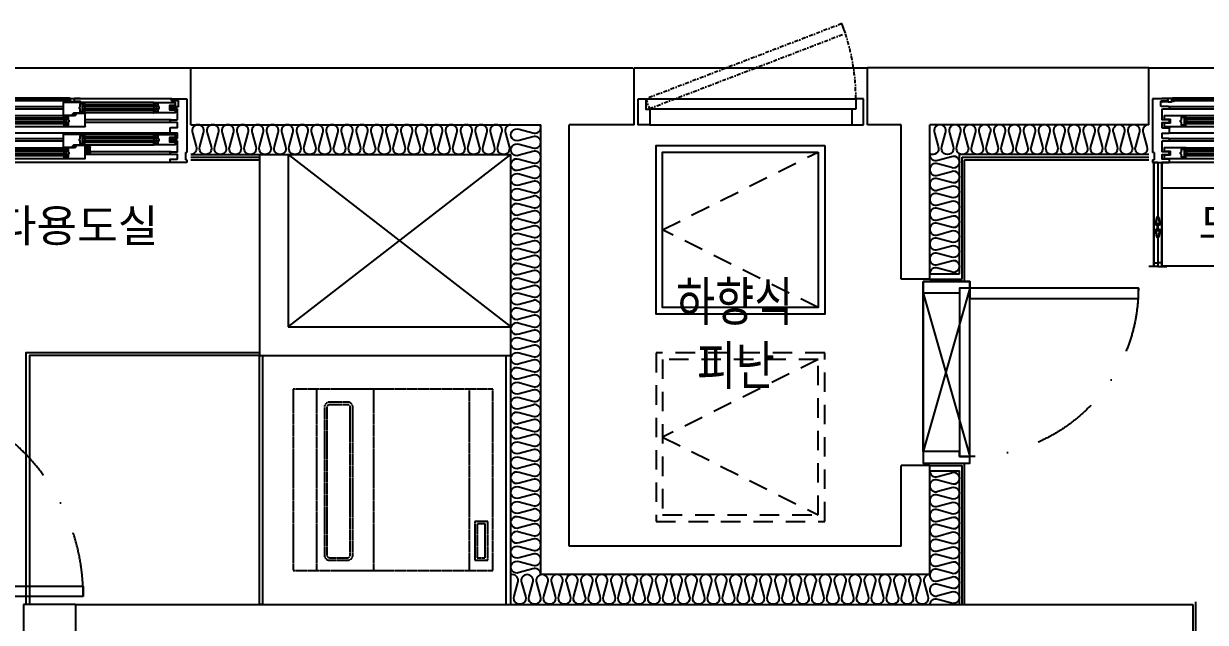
# Model space of a CAD drawing. Header units: millimetres. Extents: x -33000 to 294000, y 0 to 42408.
# Drawn here: x 193826 to 198385, y 18740 to 21050 of the extents above; entities that cross this region are included whole.
import ezdxf
from ezdxf.enums import TextEntityAlignment as Align

# ---------------------------------------------------------------- set-up
doc = ezdxf.new("R2010")
doc.units = ezdxf.units.MM
doc.header["$LTSCALE"] = 50
for name, pattern in [('( Hidden )', [0.375, 0.25, -0.125]), ('DASHDOTX2', [2, 1, -0.5, 0, -0.5]), ('P_BASE_기준층$0$D_HIDDEN', [0.35, 0.2, -0.15]), ('U_120A(확장형)$0$DASHDOTX2', [2, 1, -0.5, 0, -0.5]), ('U_120A(확장형)$0$XR-Unit-Plan$0$HID', [2.5, 1.5, -1]), ('U_120A(확장형)$0$XR-Unit-Plan$0$XREF-양산 평산동 공동주택-기준층평면도$0$dash1', [2, 1, -0.5, 0, -0.5])]:
    doc.linetypes.add(name, pattern=pattern)
for name, color, linetype in [('arch', 8, 'Continuous'), ('U_120A(확장형)$0$AA-CON', 2, 'Continuous'), ('U_120A(확장형)$0$AA-INSUL', 8, 'Continuous'), ('U_120A(확장형)$0$XR-Unit-Plan$0$AA-FIN', 8, 'Continuous'), ('실명', 9, 'Continuous')]:
    doc.layers.add(name, color=color, linetype=linetype)
doc.styles.add('FORTELINE', font='malgun.ttf')
doc.styles.add('U_120A(확장형)$0$맑은 고딕', font='malgun.ttf')

# ---------------------------------------------------------------- blocks, each defined once
blk = doc.blocks.new('A$C3cbefa3a')
at = {"linetype": '( Hidden )', "ltscale": 0.1}
for p, q in [((350, -90), (-350, -90)), ((-350, -460), (350, -460)), ((-350, -680), (350, -680))]:
    blk.add_line(p, q, dxfattribs=at)
for points in [[(350, 0), (-350, 0), (-350, -770), (350, -770)], [(310, -70), (310, -20), (160, -20), (160, -70)], [(300, -60), (300, -30), (170, -30), (170, -60)]]:
    blk.add_lwpolyline(points, close=True, dxfattribs=at)
for points in [[(-280, -650), (290, -650, 0.414214), (310, -630), (310, -560, 0.414214), (290, -540), (-280, -540, 0.414214), (-300, -560), (-300, -630, 0.414214)], [(-280, -640), (290, -640, 0.414214), (300, -630), (300, -560, 0.414214), (290, -550), (-280, -550, 0.414214), (-290, -560), (-290, -630, 0.414214)]]:
    blk.add_lwpolyline(points, format="xyb", close=True, dxfattribs=at)
blk = doc.blocks.new('XR-Unit-Plan$0$WG-민간-BPW_900')
for p, q in [((15, 245.3), (15, 38.3)), ((73, 245.3), (15, 245.3)), ((47, 217.3), (47, 236.3)), ((48, 237.3), (73, 237.3)), ((73, 245.3), (449.6, 245.3)), ((74, 238.3), (74, 244.3)), ((144.5, 231.8), (408, 231.8)), ((426.6, 235.7), (426.6, 233.7)), ((465.6, 247.2), (427.1, 247.2)), ((427.1, 246.2), (449.1, 246.2)), ((449.1, 236.2), (427.1, 236.2)), ((427.1, 233.2), (429.1, 233.2)), ((427.6, 234), (427.6, 235.2)), ((427.6, 235.2), (449.1, 235.2)), ((429.1, 234), (427.6, 234)), ((429.1, 233.2), (429.1, 234)), ((449.6, 245.7), (449.6, 236.7)), ((449.6, 234.7), (449.6, 233.7)), ((450.1, 233.2), (463.6, 233.2)), ((464.6, 241.7), (464.6, 246.2)), ((464.6, 246.2), (465.6, 246.2)), ((464.6, 234.2), (464.6, 239.7)), ((464.6, 237.3), (472.1, 237.3)), ((471.6, 241.2), (465.1, 241.2)), ((465.1, 240.2), (471.6, 240.2)), ((468.5, 247.3), (807, 247.3)), ((472.1, 247.2), (471.6, 247.2)), ((471.6, 246.2), (472.1, 246.2)), ((472.1, 246.2), (472.1, 241.7)), ((472.1, 239.7), (472.1, 235.7)), ((473.1, 235.7), (473.1, 246.2)), ((473.1, 245.3), (802.5, 245.3)), ((473.1, 237.3), (802.5, 237.3)), ((802.5, 235.7), (802.5, 246.2)), ((803.5, 247.2), (804, 247.2)), ((804, 246.2), (803.5, 246.2)), ((803.5, 246.2), (803.5, 241.7)), ((803.5, 239.7), (803.5, 235.7)), ((803.5, 237.3), (811, 237.3)), ((804, 241.2), (810.5, 241.2)), ((810.5, 240.2), (804, 240.2)), ((810, 247.2), (848.5, 247.2)), ((811, 246.2), (810, 246.2)), ((811, 241.7), (811, 246.2)), ((811, 234.2), (811, 239.7)), ((825.5, 233.2), (812, 233.2)), ((826, 245.7), (826, 236.7)), ((826, 238.3), (826, 244.3)), ((826, 234.7), (826, 233.7)), ((848.5, 246.2), (826.5, 246.2)), ((826.5, 236.2), (848.5, 236.2)), ((848, 235.2), (826.5, 235.2)), ((827, 245.3), (885, 245.3)), ((852, 237.3), (827, 237.3)), ((846.5, 233.2), (846.5, 234)), ((846.5, 234), (848, 234)), ((848.5, 233.2), (846.5, 233.2)), ((848, 234), (848, 235.2)), ((849, 235.7), (849, 233.7)), ((853, 217.3), (853, 236.3)), ((885, 245.3), (885, 38.3)), ((76.5, 216.3), (48, 216.3)), ((52, 165.2), (52, 205.3)), ((53, 206.3), (76.5, 206.3)), ((77, 215.1), (77, 215.8)), ((77, 206.8), (77, 207.4)), ((133, 222.2), (419.5, 222.2)), ((133, 222.2), (133, 200.3)), ((133, 216.3), (419.5, 216.3)), ((133, 206.3), (419.5, 206.3)), ((133, 200.3), (419.5, 200.3)), ((143, 224.8), (145.6, 222.2)), ((143, 216.3), (143, 206.3)), ((143, 197.7), (145.6, 200.3)), ((144.5, 190.8), (408, 190.8)), ((409.5, 224.8), (406.9, 222.2)), ((409.5, 197.7), (406.9, 200.3)), ((407.5, 139.3), (407.5, 187.8)), ((408, 188.3), (444, 188.3)), ((409.5, 216.3), (409.5, 206.3)), ((419.5, 222.2), (419.5, 200.3)), ((444, 188.3), (452.6, 187.3)), ((452.6, 186.2), (444, 185.3)), ((444, 185.3), (444, 183.8)), ((444, 183.8), (448.4, 179.7)), ((453, 186.8), (453, 186.7)), ((823.5, 216.3), (492.5, 216.3)), ((823.5, 206.3), (492.5, 206.3)), ((823, 215.1), (823, 215.8)), ((823, 206.8), (823, 207.4)), ((823.5, 216.3), (852, 216.3)), ((847, 206.3), (823.5, 206.3)), ((848, 165.2), (848, 205.3)), ((52, 134.8), (52, 153.3)), ((76.5, 164.2), (53, 164.2)), ((53, 154.3), (76.5, 154.3)), ((76.5, 164.2), (407.5, 164.2)), ((76.5, 154.3), (407.5, 154.3)), ((77, 163.1), (77, 163.8)), ((77, 154.8), (77, 155.4)), ((492, 138.8), (408, 138.8)), ((448.4, 179.7), (492, 179.7)), ((470, 162), (470, 157.5)), ((473.2, 164.1), (470.3, 162.4)), ((470.3, 157.1), (473.2, 155.4)), ((473.5, 174.3), (473.5, 164.5)), ((473.5, 155), (473.5, 144.3)), ((489, 174.8), (474, 174.8)), ((474, 143.8), (489, 143.8)), ((480.5, 170.7), (480.5, 148.8)), ((480.5, 170.7), (763.7, 170.7)), ((480.5, 164.8), (763.7, 164.8)), ((480.5, 154.8), (763.7, 154.8)), ((480.5, 148.8), (763.7, 148.8)), ((485.5, 173.3), (488.5, 173.3)), ((485.5, 171.8), (485.5, 173.3)), ((490, 171.8), (485.5, 171.8)), ((485.5, 145.3), (485.5, 146.8)), ((485.5, 146.8), (490, 146.8)), ((488.5, 145.3), (485.5, 145.3)), ((489, 173.8), (489, 174.8)), ((489, 143.8), (489, 144.8)), ((492, 178.7), (490.5, 178.7)), ((490.5, 178.7), (490.5, 172.3)), ((490.5, 173.3), (493.1, 170.7)), ((490.5, 164.8), (490.5, 154.8)), ((490.5, 164.8), (490.5, 154.8)), ((490.5, 146.2), (493.1, 148.8)), ((490.5, 146.3), (490.5, 139.8)), ((490.5, 139.8), (492, 139.8)), ((492, 179.7), (755.5, 179.7)), ((755.5, 138.8), (492, 138.8)), ((753.7, 164.8), (753.7, 154.8)), ((753.7, 164.8), (753.7, 154.8)), ((757, 173.3), (754.4, 170.7)), ((757, 146.2), (754.4, 148.8)), ((763.7, 170.7), (763.7, 148.8)), ((823, 163.1), (823, 163.8)), ((823, 154.8), (823, 155.4)), ((823.5, 164.2), (847, 164.2)), ((847, 154.3), (823.5, 154.3)), ((848, 134.8), (848, 153.3)), ((53, 133.8), (79, 133.8)), ((79, 113.3), (821, 113.3)), ((133, 98.7), (133, 76.8)), ((133, 98.7), (419.5, 98.7)), ((133, 92.8), (419.5, 92.8)), ((143, 101.3), (145.6, 98.7)), ((143, 92.8), (143, 82.8)), ((143, 92.8), (143, 82.8)), ((144.5, 108.3), (408, 108.3)), ((409.5, 101.3), (406.9, 98.7)), ((409.5, 92.8), (409.5, 82.8)), ((409.5, 92.8), (409.5, 82.8)), ((419.5, 98.7), (419.5, 76.8)), ((823.5, 92.8), (492.5, 92.8)), ((847, 133.8), (821, 133.8)), ((60, 79.3), (60, 67.8)), ((133, 82.8), (419.5, 82.8)), ((133, 76.8), (419.5, 76.8)), ((143, 74.2), (145.6, 76.8)), ((408, 67.3), (144.5, 67.3)), ((388.1, 37.9), (388.1, 59)), ((391.1, 56.4), (388.2, 38)), ((389, 60), (396.6, 60.3)), ((395.3, 58), (393, 58)), ((395.3, 58), (395.3, 60.2)), ((395.3, 37.9), (395.3, 58)), ((409.5, 74.2), (406.9, 76.8)), ((407.5, 15.8), (407.5, 64.3)), ((408, 64.8), (444, 64.8)), ((444, 64.8), (452.6, 63.8)), ((452.6, 62.7), (444, 61.8)), ((444, 61.8), (444, 60.3)), ((444, 60.3), (448.4, 56.3)), ((448.4, 56.3), (492, 56.3)), ((453, 63.3), (453, 63.2)), ((473.5, 50.8), (473.5, 41)), ((489, 51.3), (474, 51.3)), ((480.5, 47.2), (480.5, 25.3)), ((480.5, 47.2), (763.7, 47.2)), ((485.5, 49.8), (488.5, 49.8)), ((485.5, 48.3), (485.5, 49.8)), ((490, 48.3), (485.5, 48.3)), ((489, 50.3), (489, 51.3)), ((490.5, 55.2), (490.5, 48.8)), ((492, 55.2), (490.5, 55.2)), ((490.5, 49.8), (493.1, 47.2)), ((755.5, 56.3), (492, 56.3)), ((823.5, 82.8), (492.5, 82.8)), ((757, 49.8), (754.4, 47.2)), ((763.7, 47.2), (763.7, 25.3)), ((21, 38.3), (15, 38.3)), ((15, 10.3), (21, 10.3)), ((15, 10.3), (15, 0.3)), ((15, 0.3), (79, 0.3)), ((21, 38.3), (21, 10.3)), ((79, 12.3), (53, 12.3)), ((76.5, 40.8), (388.1, 40.8)), ((76.5, 30.8), (407.5, 30.8)), ((79, 0.3), (821, 0.3)), ((80, 1.3), (80, 11.3)), ((389.1, 36.9), (394.3, 36.9)), ((396.6, 40.8), (395.3, 40.8)), ((492, 15.3), (408, 15.3)), ((470, 38.5), (470, 34)), ((473.2, 40.6), (470.3, 38.9)), ((470.3, 33.6), (473.2, 31.9)), ((473.5, 31.5), (473.5, 20.8)), ((474, 20.3), (489, 20.3)), ((480.5, 41.3), (763.7, 41.3)), ((480.5, 31.3), (763.7, 31.3)), ((480.5, 25.3), (763.7, 25.3)), ((485.5, 21.8), (485.5, 23.3)), ((485.5, 23.3), (490, 23.3)), ((488.5, 21.8), (485.5, 21.8)), ((489, 20.3), (489, 21.3)), ((490.5, 41.3), (490.5, 31.3)), ((490.5, 41.3), (490.5, 31.3)), ((490.5, 22.7), (493.1, 25.3)), ((490.5, 22.8), (490.5, 16.3)), ((490.5, 16.3), (492, 16.3)), ((755.5, 15.3), (492, 15.3)), ((753.7, 41.3), (753.7, 31.3)), ((753.7, 41.3), (753.7, 31.3)), ((757, 22.7), (754.4, 25.3)), ((820, 1.3), (820, 11.3)), ((821, 12.3), (847, 12.3)), ((885, 0.3), (821, 0.3)), ((840, 27.3), (840, 15.8)), ((879, 38.3), (885, 38.3)), ((879, 38.3), (879, 10.3)), ((885, 10.3), (879, 10.3)), ((885, 10.3), (885, 0.3))]:
    blk.add_line(p, q)
for points in [[(60.5, 231.8, 0.414214), (60, 231.3)], [(60, 231.3), (60, 219.8, 0.414214), (60.5, 219.3)], [(143, 191.8), (143, 198.3, 0.414214), (142.5, 198.8), (138, 198.8), (138, 197.3), (141, 197.3, -0.414214), (141.5, 196.8), (141.5, 195.7), (126.5, 195.7, -0.414214), (126, 196.2), (126, 206.5, 0.269143), (125.7, 206.9), (122.8, 208.6, -0.269143), (122.5, 209), (122.5, 213.5, -0.269143), (122.8, 213.9), (125.7, 215.6, 0.269143), (126, 216), (126, 226.3, -0.414214), (126.5, 226.8), (141.5, 226.8), (141.5, 225.8, -0.414214), (141, 225.3), (138, 225.3), (138, 223.8), (142.5, 223.8, 0.414214), (143, 224.3), (143, 230.8)], [(143, 230.8), (144.5, 230.8, 1), (144.5, 231.8)], [(409.5, 224.3), (409.5, 230.8), (408, 230.8, -1), (408, 231.8), (492, 231.8, -0.414214), (492.5, 231.3), (492.5, 182.8, -0.414214), (492, 182.3), (456, 182.3), (447.4, 183.2, -0.382193), (447, 183.7), (447, 183.8, -0.382131), (447.4, 184.3), (456, 185.3), (456, 186.7), (451.5, 190.8), (408, 190.8, -0.414214), (407.5, 191.3, -0.414214), (408, 191.8), (409.5, 191.8), (409.5, 195.2), (410, 195.7), (409.5, 196.2), (409.5, 198.3, -0.414214), (410, 198.8), (414.5, 198.8), (414.5, 197.3), (411.5, 197.3, 0.414214), (411, 196.8), (411, 195.7), (426, 195.7, 0.414214), (426.5, 196.2), (426.5, 206, -0.269143), (426.8, 206.4), (429.7, 208.1, 0.269143), (430, 208.5), (430, 213, 0.269143), (429.7, 213.4), (426.8, 215.1, -0.269143), (426.5, 215.5), (426.5, 226.3, 0.414214), (426, 226.8), (411, 226.8), (411, 225.8, 0.414214), (411.5, 225.3), (414.5, 225.3), (414.5, 223.8), (410, 223.8, -0.414214), (409.5, 224.3)], [(60.5, 203.3, 0.414214), (60, 202.8), (60, 191.3)], [(60, 191.3, 0.414214), (60.5, 190.8)], [(60.5, 219.3), (81.3, 219.3, -0.414214), (82.3, 218.3), (82.3, 204.3, -0.414214), (81.3, 203.3), (60.5, 203.3)], [(144.5, 190.8, 0.414214), (145, 191.3, 0.414214), (144.5, 191.8), (143, 191.8)], [(757, 178.7), (755.5, 178.7, -1), (755.5, 179.7)], [(755.5, 138.8, -0.414214), (755, 139.3, -0.414214), (755.5, 139.8), (757, 139.8)], [(757, 139.8), (757, 146.3, -0.414214), (757.5, 146.8), (762, 146.8), (762, 145.3), (759, 145.3, 0.414214), (758.5, 144.8), (758.5, 143.8), (773.5, 143.8, 0.414214), (774, 144.3), (774, 154.5, -0.269143), (774.3, 154.9), (777.2, 156.6, 0.269143), (777.5, 157), (777.5, 161.5, 0.269143), (777.2, 161.9), (774.3, 163.6, -0.269143), (774, 164), (774, 174.3, 0.414214), (773.5, 174.8), (758.5, 174.8), (758.5, 173.8, 0.414214), (759, 173.3), (762, 173.3), (762, 171.8), (757.5, 171.8, -0.414214), (757, 172.3), (757, 178.7)], [(839.5, 167.3), (818.7, 167.3, 0.414214), (817.7, 166.3), (817.7, 152.3, 0.414214), (818.7, 151.3), (839.5, 151.3)], [(839.5, 179.7, -0.414214), (840, 179.2)], [(840, 179.2), (840, 167.8, -0.414214), (839.5, 167.3)], [(839.5, 151.3, -0.414214), (840, 150.8)], [(840, 150.8), (840, 139.3, -0.414214), (839.5, 138.8)], [(53, 82.8), (76.5, 82.8, 0.414214), (77, 83.3), (77, 83.9, -0.341999), (77.7, 84.8, 0.774597), (77.7, 90.7, -0.341999), (77, 91.6), (77, 92.3, 0.414214), (76.5, 92.8), (53, 92.8, -0.414214), (52, 93.8), (52, 112.3, -0.414214), (53, 113.3)], [(53, 113.3), (79, 113.3, 0.414214), (80, 114.3), (80, 132.8)], [(60.5, 108.3, 0.414214), (60, 107.8)], [(60, 107.8), (60, 96.3, 0.414214), (60.5, 95.8)], [(60.5, 95.8), (81.3, 95.8, -0.414214), (82.3, 94.8), (82.3, 80.8, -0.414214), (81.3, 79.8), (60.5, 79.8)], [(143, 68.3), (143, 74.8, 0.414214), (142.5, 75.3), (138, 75.3), (138, 73.8), (141, 73.8, -0.414214), (141.5, 73.3), (141.5, 72.3), (126.5, 72.3, -0.414214), (126, 72.8), (126, 83, 0.269143), (125.7, 83.4), (122.8, 85.1, -0.269143), (122.5, 85.5), (122.5, 90, -0.269143), (122.8, 90.4), (125.7, 92.1, 0.269143), (126, 92.5), (126, 102.8, -0.414214), (126.5, 103.3), (141.5, 103.3), (141.5, 102.3, -0.414214), (141, 101.8), (138, 101.8), (138, 100.3), (142.5, 100.3, 0.414214), (143, 100.8)], [(143, 100.8), (143, 107.3), (144.5, 107.3, 1), (144.5, 108.3)], [(409.5, 100.8), (409.5, 107.3), (408, 107.3, -1), (408, 108.3), (492, 108.3, -0.414214), (492.5, 107.8), (492.5, 59.3, -0.414214), (492, 58.8), (456, 58.8), (447.4, 59.7, -0.382193), (447, 60.2), (447, 60.3, -0.382131), (447.4, 60.8), (456, 61.8), (456, 63.2), (451.5, 67.3), (408, 67.3, -0.414214), (407.5, 67.8, -0.414214), (408, 68.3), (409.5, 68.3), (409.5, 74.8)], [(409.5, 74.8, -0.414214), (410, 75.3), (414.5, 75.3), (414.5, 73.8), (411.5, 73.8, 0.414214), (411, 73.3), (411, 72.3), (426, 72.3, 0.414214), (426.5, 72.8), (426.5, 82.5, -0.269143), (426.8, 82.9), (429.7, 84.6, 0.269143), (430, 85), (430, 89.5, 0.269143), (429.7, 89.9), (426.8, 91.6, -0.269143), (426.5, 92), (426.5, 102.8, 0.414214), (426, 103.3), (411, 103.3), (411, 102.3, 0.414214), (411.5, 101.8), (414.5, 101.8), (414.5, 100.3), (410, 100.3, -0.414214), (409.5, 100.8)], [(847, 113.3), (821, 113.3, -0.414214), (820, 114.3), (820, 132.8)], [(847, 82.8), (823.5, 82.8, -0.414214), (823, 83.3), (823, 83.9, 0.341999), (822.2, 84.8, -0.774597), (822.2, 90.7, 0.341999), (823, 91.6), (823, 92.3, -0.414214), (823.5, 92.8), (847, 92.8, 0.414214), (848, 93.8), (848, 112.3, 0.414214), (847, 113.3)], [(52, 81.8, -0.414214), (53, 82.8)], [(53, 40.8, -0.414214), (52, 41.8), (52, 81.8)], [(60.5, 79.8, 0.414214), (60, 79.3)], [(60, 67.8, 0.414214), (60.5, 67.3)], [(60.5, 67.3), (144.5, 67.3, 0.414214), (145, 67.8, 0.414214), (144.5, 68.3), (143, 68.3)], [(757, 55.2), (755.5, 55.2, -1), (755.5, 56.3)], [(757, 16.3), (757, 22.8, -0.414214), (757.5, 23.3), (762, 23.3), (762, 21.8), (759, 21.8, 0.414214), (758.5, 21.3), (758.5, 20.3), (773.5, 20.3, 0.414214), (774, 20.8), (774, 31, -0.269143), (774.3, 31.4), (777.2, 33.1, 0.269143), (777.5, 33.5), (777.5, 38, 0.269143), (777.2, 38.4), (774.3, 40.1, -0.269143), (774, 40.5), (774, 50.8, 0.414214), (773.5, 51.3), (758.5, 51.3), (758.5, 50.3, 0.414214), (759, 49.8), (762, 49.8), (762, 48.3), (757.5, 48.3, -0.414214), (757, 48.8), (757, 55.2)], [(839.5, 56.3, -0.414214), (840, 55.7)], [(840, 55.7), (840, 44.3, -0.414214), (839.5, 43.8)], [(848, 81.8, 0.414214), (847, 82.8)], [(847, 40.8, 0.414214), (848, 41.8), (848, 81.8)], [(52, 13.3), (52, 29.8, -0.414214), (53, 30.8)], [(53, 30.8), (76.5, 30.8, 0.414214), (77, 31.3), (77, 31.9, -0.341999), (77.7, 32.8, 0.774597), (77.7, 38.7, -0.341999), (77, 39.6), (77, 40.3, 0.414214), (76.5, 40.8), (53, 40.8)], [(755.5, 15.3, -0.414214), (755, 15.8, -0.414214), (755.5, 16.3), (757, 16.3)], [(839.5, 43.8), (818.7, 43.8, 0.414214), (817.7, 42.8), (817.7, 28.8, 0.414214), (818.7, 27.8), (839.5, 27.8)], [(847, 30.8), (823.5, 30.8, -0.414214), (823, 31.3), (823, 31.9, 0.341999), (822.2, 32.8, -0.774597), (822.2, 38.7, 0.341999), (823, 39.6), (823, 40.3, -0.414214), (823.5, 40.8), (847, 40.8)], [(839.5, 27.8, -0.414214), (840, 27.3)], [(840, 16.2), (840, 15.8, -0.414214), (839.5, 15.3)], [(848, 13.3), (848, 29.8, 0.414214), (847, 30.8)]]:
    blk.add_lwpolyline(points, format="xyb")
for points in [[(144.5, 231.8), (60.5, 231.8)], [(60.5, 190.8), (144.5, 190.8)], [(755.5, 179.7), (839.5, 179.7)], [(839.5, 138.8), (755.5, 138.8)], [(144.5, 108.3), (60.5, 108.3)], [(407.5, 36.8), (396.6, 40.8), (396.6, 60.3), (404.9, 61.6)], [(407.5, 63.8), (404.9, 63.8), (404.9, 41.1), (407.5, 41.1)], [(755.5, 56.3), (839.5, 56.3)], [(839.5, 15.3), (755.5, 15.3)]]:
    blk.add_lwpolyline(points)
for centre in [(468.5, 244.3), (807, 244.3)]:
    blk.add_circle(centre, 3)
for centre, radius, start, end in [((48, 236.3), 1, 90, 180), ((73, 244.3), 1, 0, 90), ((73, 238.3), 1, 270, 0), ((427.1, 246.7), 0.5, 90, 270), ((427.1, 235.7), 0.5, 90, 180), ((427.1, 233.7), 0.5, 180, 270), ((449.1, 245.7), 0.5, 0, 90), ((449.1, 236.7), 0.5, 270, 0), ((449.1, 234.7), 0.5, 0, 90), ((450.1, 233.7), 0.5, 180, 270), ((463.6, 234.2), 1, 270, 0), ((465.1, 241.7), 0.5, 180, 270), ((465.1, 239.7), 0.5, 90, 180), ((465.6, 246.7), 0.5, 270, 90), ((471.6, 246.7), 0.5, 90, 270), ((471.6, 241.7), 0.5, 270, 0), ((471.6, 239.7), 0.5, 0, 90), ((472.1, 246.2), 1, 0, 90), ((472.6, 235.7), 0.5, 180, 0), ((803.5, 246.2), 1, 90, 180), ((803, 235.7), 0.5, 180, 0), ((804, 241.7), 0.5, 180, 270), ((804, 239.7), 0.5, 90, 180), ((804, 246.7), 0.5, 270, 90), ((810, 246.7), 0.5, 90, 270), ((810.5, 241.7), 0.5, 270, 0), ((810.5, 239.7), 0.5, 0, 90), ((812, 234.2), 1, 180, 270), ((825.5, 233.7), 0.5, 270, 0), ((826.5, 245.7), 0.5, 90, 180), ((827, 244.3), 1, 90, 180), ((827, 238.3), 1, 180, 270), ((826.5, 236.7), 0.5, 180, 270), ((826.5, 234.7), 0.5, 90, 180), ((848.5, 246.7), 0.5, 270, 90), ((848.5, 235.7), 0.5, 0, 90), ((848.5, 233.7), 0.5, 270, 0), ((852, 236.3), 1, 0, 90), ((48, 217.3), 1, 180, 270), ((53, 205.3), 1, 90, 180), ((76.5, 215.8), 0.5, 0, 90), ((76.5, 206.8), 0.5, 270, 0), ((78, 215.1), 1, 180, 255.5225), ((78, 207.4), 1, 104.4775, 180), ((77, 211.3), 3, 284.4775, 75.5225), ((408, 187.8), 0.5, 90, 180), ((452.5, 186.8), 0.5, 0, 83.666), ((452.5, 186.7), 0.5, 276.3464, 0), ((823, 211.3), 3, 104.4775, 255.5225), ((822, 215.1), 1, 284.4775, 0), ((822, 207.4), 1, 0, 75.5225), ((823.5, 215.8), 0.5, 90, 180), ((823.5, 206.8), 0.5, 180, 270), ((847, 205.3), 1, 0, 90), ((852, 217.3), 1, 270, 0), ((53, 165.2), 1, 180, 270), ((53, 153.3), 1, 90, 180), ((76.5, 163.8), 0.5, 0, 90.0003), ((76.5, 154.8), 0.5, 270, 0), ((78, 163.1), 1, 180, 255.5225), ((78, 155.4), 1, 104.4775, 180), ((77, 159.3), 3, 284.4775, 75.5225), ((408, 139.3), 0.5, 180, 270), ((470.5, 162), 0.5, 119.7449, 180), ((470.5, 157.5), 0.5, 180, 240.2551), ((473, 164.5), 0.5, 299.7449, 0), ((473, 155), 0.5, 360, 60.2551), ((474, 174.3), 0.5, 90, 180), ((474, 144.3), 0.5, 180, 270), ((488.5, 173.8), 0.5, 270, 0), ((488.5, 144.8), 0.5, 0, 90), ((490, 172.3), 0.5, 270, 0), ((490, 146.3), 0.5, 0, 90), ((492, 179.2), 0.5, 270, 90), ((492, 139.3), 0.5, 270, 90), ((823, 159.3), 3, 104.4775, 255.5225), ((822, 163.1), 1, 284.4775, 0), ((822, 155.4), 1, 0, 75.5225), ((823.5, 163.8), 0.5, 89.9997, 180), ((823.5, 154.8), 0.5, 180, 270), ((847, 165.2), 1, 270, 0), ((847, 153.3), 1, 0, 90), ((53, 134.8), 1, 180, 270), ((79, 132.8), 1, 0, 90), ((821, 132.8), 1, 90, 180), ((847, 134.8), 1, 270, 0), ((389.1, 59), 1, 92.2775, 180), ((393, 56.1), 1.88, 90, 168.8801), ((408, 64.3), 0.5, 90, 180), ((452.5, 63.3), 0.5, 0, 83.666), ((452.5, 63.2), 0.5, 276.3464, 0), ((474, 50.8), 0.5, 90, 180), ((488.5, 50.3), 0.5, 270, 0), ((490, 48.8), 0.5, 270, 0), ((492, 55.7), 0.5, 270, 90), ((53, 13.3), 1, 180, 270), ((79, 11.3), 1, 0, 90), ((79, 1.3), 1, 270, 0), ((389.1, 37.9), 1, 180, 270), ((389.2, 37.9), 1, 171.0635, 270), ((394.3, 37.9), 1, 270, 0.0858), ((408, 15.8), 0.5, 180, 270), ((470.5, 38.5), 0.5, 119.7449, 180), ((470.5, 34), 0.5, 180, 240.2551), ((473, 41), 0.5, 299.7449, 0), ((473, 31.5), 0.5, 360, 60.2551), ((474, 20.8), 0.5, 180, 270), ((488.5, 21.3), 0.5, 0, 90), ((490, 22.8), 0.5, 0, 90), ((492, 15.8), 0.5, 270, 90), ((821, 11.3), 1, 90, 180), ((821, 1.3), 1, 180, 270), ((847, 13.3), 1, 270, 0)]:
    blk.add_arc(centre, radius, start, end)
blk = doc.blocks.new('*U329')
at = {"linetype": 'Continuous', "ltscale": 4}
for points in [[(-708, 1801.1), (-708, 1741.1), (-726, 1741.1), (-726, 1801.1)], [(-558, 1784.1), (-708, 1784.1), (-708, 1754.1), (-558, 1754.1)], [(-708, 1754.1), (-598, 1754.1), (-598, 1750.1), (-605, 1750.1), (-605, 1746.1), (-598, 1746.1), (-598, 1741.1), (-703, 1741.1), (-703, 1746.1), (-708, 1746.1)], [(232, 964.1), (-558, 964.1), (-558, 1004.1), (232, 1004.1)], [(-708, 917.1), (-708, 977.1), (-726, 977.1), (-726, 917.1)], [(-708, 964.1), (-598, 964.1), (-598, 968.1), (-605, 968.1), (-605, 972.1), (-598, 972.1), (-598, 977.1), (-703, 977.1), (-703, 972.1), (-708, 972.1)], [(-558, 934.1), (-708, 934.1), (-708, 964.1), (-558, 964.1)]]:
    blk.add_lwpolyline(points, close=True, dxfattribs=at)
for points in [[(-708, 964.1), (-708, 1754.1), (-558, 964.1), (-558, 1754.1)], [(-598, 977.1), (-598, 964.1), (-558, 964.1), (-558, 1754.1), (-598, 1754.1), (-598, 1741.1), (-610, 1741.1), (-610, 977.1)]]:
    blk.add_lwpolyline(points, close=True)
for points in [[(-590, 1742.2, 0.134293), (-594.5, 1743.7), (-594.3, 1744), (-594.3, 1744.4, 0.062504), (-595.2, 1745.5, 0.403341), (-595.1, 1749), (-593.4, 1749), (-592.3, 1746.7), (-591.8, 1747.1), (-593.5, 1753), (-595.2, 1751), (-596.7, 1753.1), (-598, 1753.1, -0.07676), (-597.7, 1748.9), (-600.7, 1748.9), (-599.5, 1750.6), (-600, 1750.6), (-601.2, 1748.9), (-602.7, 1748.9), (-601.5, 1750.6), (-602, 1750.6), (-604, 1748.1), (-602, 1745.6), (-601.5, 1745.6), (-602.7, 1747.4), (-601.2, 1747.4), (-600, 1745.6), (-599.5, 1745.6), (-600.7, 1747.4), (-597.7, 1747.4, -0.07676), (-598, 1743.1, -0.22607), (-590.5, 1741.6)], [(-590, 964.2, 0.134293), (-594.5, 965.7), (-594.3, 966), (-594.3, 966.4, 0.062504), (-595.2, 967.5, 0.403341), (-595.1, 971), (-593.4, 971), (-592.3, 968.7), (-591.8, 969.1), (-593.5, 975), (-595.2, 973), (-596.7, 975.1), (-598, 975.1, -0.07676), (-597.7, 970.9), (-600.7, 970.9), (-599.5, 972.6), (-600, 972.6), (-601.2, 970.9), (-602.7, 970.9), (-601.5, 972.6), (-602, 972.6), (-604, 970.1), (-602, 967.6), (-601.5, 967.6), (-602.7, 969.4), (-601.2, 969.4), (-600, 967.6), (-599.5, 967.6), (-600.7, 969.4), (-597.7, 969.4, -0.07676), (-598, 965.1, -0.22607), (-590.5, 963.6)]]:
    blk.add_lwpolyline(points, format="xyb", close=True, dxfattribs=at)
for points in [[(-604, 1741.1), (-604, 977.1)], [(-598, 1741.1), (-598, 977.1)]]:
    blk.add_lwpolyline(points)
for points in [[(-596, 1749.3), (-595.9, 1749.5), (-593.4, 1749.5), (-594.1, 1751.5), (-595.2, 1750.2), (-596.7, 1752.4), (-597, 1752.4, -0.081447), (-597, 1743.8, -0.062192), (-595, 1743.8), (-594.8, 1744), (-594.8, 1744.4), (-595.9, 1745.5, 0.458359), (-596, 1749.3, 0.458359)], [(-596, 971.3), (-595.9, 971.5), (-593.4, 971.5), (-594.1, 973.5), (-595.2, 972.2), (-596.7, 974.4), (-597, 974.4, -0.081447), (-597, 965.8, -0.062192), (-595, 965.8), (-594.8, 966), (-594.8, 966.4), (-595.9, 967.5, 0.458359), (-596, 971.3, 0.458359)]]:
    blk.add_lwpolyline(points, format="xyb", dxfattribs=at)
at = {"linetype": 'DASHDOTX2', "ltscale": 5}
blk.add_arc((-558, 964.1), 790, 0, 90, dxfattribs=at)
blk = doc.blocks.new('U_120A(확장형)$0$A$Ca9371278')
at = {"linetype": 'Continuous', "ltscale": 4}
for points in [[(180, 0), (180, -700), (0, -700), (0, 0)], [(-650, -65), (-650, -25), (0, -25), (0, -65)], [(40, -675), (0, -675), (0, -25), (40, -25)]]:
    blk.add_lwpolyline(points, close=True, dxfattribs=at)
for points in [[(180, 0), (0, 0), (0, -25), (40, -25), (40, -45), (180, -45), (180, 0)], [(180, -700), (0, -700), (0, -675), (40, -675), (40, -655), (180, -655), (180, -700)]]:
    blk.add_lwpolyline(points, dxfattribs=at)
blk.add_lwpolyline([(180, -655), (180, -45), (0, -675), (0, -25)], close=True)
at = {"linetype": 'U_120A(확장형)$0$DASHDOTX2', "ltscale": 5}
blk.add_arc((0, -25), 650, 180, 270, dxfattribs=at)
blk = doc.blocks.new('U_120A(확장형)$0$XR-Unit-Plan$0$하향식피난_PW900')
for p, q in [((-15, 100), (-15, 0)), ((45, 100), (0, 100)), ((0, 100), (0, 0)), ((45, 40), (45, 100)), ((825, 100), (45, 100)), ((885, 100), (885, 0)), ((30, 0), (30, 40)), ((30, 40), (45, 40)), ((45, 40), (825, 40)), ((0, 0), (30, 0)), ((840, 0), (30, 0))]:
    blk.add_line(p, q)
blk.add_lwpolyline([(870, 0), (840, 0), (840, 40), (825, 40), (825, 100), (870, 100), (870, 0)])
at = {"linetype": 'U_120A(확장형)$0$XR-Unit-Plan$0$XREF-양산 평산동 공동주택-기준층평면도$0$dash1', "ltscale": 0.3}
blk.add_lwpolyline([(83.8, -290.3), (840, 0), (825.7, 37.3), (69.5, -252.9)], close=True, dxfattribs=at)
blk.add_arc((840, 0), 810, 180, 201, dxfattribs=at)

msp = doc.modelspace()

# ---------------------------------------------------------------- linework, layer by layer
at = {"layer": 'arch'}
for p, q in [((194471.2, 20879.6), (196176.2, 20879.6)), ((196181.2, 20659.6), (196181.2, 20879.6)), ((196181.2, 20879.6), (197081.2, 20879.6)), ((197081.2, 20659.6), (197081.2, 20879.6)), ((198166.2, 20879.6), (197081.2, 20879.6)), ((198166.2, 20659.6), (198166.2, 20879.6)), ((194471.2, 20659.6), (195821.2, 20659.6)), ((195931.2, 19034.6), (195931.2, 20659.6)), ((196181.2, 20659.6), (195931.2, 20659.6)), ((197211.2, 20659.6), (197081.2, 20659.6)), ((197211.2, 20064.6), (197211.2, 20659.6)), ((197321.2, 20064.6), (197321.2, 20659.6)), ((198166.2, 20659.6), (197321.2, 20659.6)), ((194471.2, 20544.6), (195706.2, 20544.6)), ((194471.2, 20534.6), (194736.2, 20534.6)), ((194471.2, 20524.6), (194736.2, 20524.6)), ((194736.2, 20544.6), (194736.2, 19769.6)), ((194846.2, 20544.6), (194846.2, 19879.6)), ((197436.2, 20084.6), (197436.2, 20544.6)), ((198166.2, 20544.6), (197436.2, 20544.6)), ((197446.2, 20064.6), (197446.2, 20534.6)), ((197446.2, 20534.6), (198166.2, 20534.6)), ((197456.2, 20524.6), (198166.2, 20524.6)), ((197456.2, 20054.6), (197456.2, 20524.6)), ((198186.2, 20114.6), (198186.2, 20514.6)), ((198201.2, 20514.6), (198186.2, 20514.6)), ((198201.2, 20514.6), (198216.2, 20514.6)), ((198216.2, 20114.6), (198216.2, 20514.6)), ((199016.2, 20514.6), (198216.2, 20514.6)), ((199016.2, 20414.6), (198216.2, 20414.6)), ((198166.2, 20114.6), (198186.2, 20114.6)), ((198197.2, 20112.6), (198166.4, 20112.6)), ((198186.2, 20114.6), (198186.2, 20127.6)), ((198186.2, 20127.6), (198201.2, 20127.6)), ((198216.2, 20127.6), (198201.2, 20127.6)), ((198201.2, 20127.6), (198201.2, 20116.6)), ((198205.2, 20112.6), (198235.9, 20112.6)), ((198216.2, 20114.6), (198216.2, 20127.6)), ((198236.2, 20114.6), (198216.2, 20114.6)), ((199016.2, 20114.6), (198216.2, 20114.6)), ((198235.9, 20112.6), (198236.2, 20114.6)), ((197321.2, 20064.6), (197211.2, 20064.6)), ((197321.2, 20084.6), (197436.2, 20084.6)), ((194846.2, 19879.6), (195706.2, 19879.6)), ((194736.2, 19769.6), (195706.2, 19769.6)), ((197211.2, 19034.6), (197211.2, 19344.6)), ((197321.2, 19344.6), (197211.2, 19344.6)), ((197321.2, 19324.6), (197436.2, 19324.6)), ((197211.2, 19034.6), (195931.2, 19034.6)), ((193826.2, 18809.6), (193826.2, 16049.6)), ((194026.2, 18809.6), (193826.2, 18809.6)), ((194026.2, 18809.6), (194026.2, 16249.6)), ((194026.2, 18809.6), (198336.2, 18809.6)), ((198336.2, 18809.6), (198336.2, 18189.6)), ((198346.2, 18819.6), (198346.2, 16259.6))]:
    msp.add_line(p, q, dxfattribs=at)
at = {"layer": 'arch', "linetype": 'P_BASE_기준층$0$D_HIDDEN', "ltscale": 0.1}
for p, q in [((196181.2, 20659.6), (196181.2, 20879.6)), ((197081.2, 20659.6), (197081.2, 20879.6)), ((198166.2, 20879.6), (197081.2, 20879.6)), ((198166.2, 20659.6), (198166.2, 20879.6)), ((195821.2, 18924.6), (195821.2, 20659.6)), ((195931.2, 19034.6), (195931.2, 20659.6)), ((196181.2, 20659.6), (195931.2, 20659.6)), ((197211.2, 20659.6), (197081.2, 20659.6)), ((197211.2, 20064.6), (197211.2, 20659.6)), ((197321.2, 20064.6), (197321.2, 20659.6)), ((198166.2, 20659.6), (197321.2, 20659.6)), ((197321.2, 20064.6), (197211.2, 20064.6)), ((197211.2, 19034.6), (197211.2, 19344.6)), ((197321.2, 19344.6), (197211.2, 19344.6)), ((197321.2, 18924.6), (197321.2, 19344.6)), ((197211.2, 19034.6), (195931.2, 19034.6)), ((197321.2, 18924.6), (195821.2, 18924.6))]:
    msp.add_line(p, q, dxfattribs=at)
at = {"layer": 'arch', "ltscale": 0.5}
for p, q in [((194846.2, 19879.6), (195706.2, 20544.6)), ((194846.2, 20544.6), (195706.2, 19879.6))]:
    msp.add_line(p, q, dxfattribs=at)
at = {"layer": 'arch'}
for points in [[(193571.2, 20879.6), (194471.2, 20879.6)], [(194471.2, 20659.6), (194471.2, 20879.6)], [(198166.2, 20659.6), (198166.2, 20879.6)], [(198166.2, 20879.6), (199066.2, 20879.6)], [(198186.2, 20119.6), (198186.2, 20514.6)], [(198186.2, 20514.6), (198186.2, 20114.6)], [(198201.2, 20514.6), (198201.2, 20304.6)], [(198216.2, 20119.6), (198216.2, 20514.6)], [(198216.2, 20514.6), (198216.2, 20114.6)], [(198201.2, 20224.6), (198201.2, 20116.6)], [(197321.2, 20064.6), (197446.2, 20064.6)], [(197321.2, 20054.6), (197456.2, 20054.6)], [(193836.2, 18809.6), (193836.2, 19781.6), (194736.2, 19781.6), (194736.2, 19769.6), (193848.2, 19769.6), (193848.2, 18809.6)], [(197321.2, 19354.6), (197456.2, 19354.6)], [(197321.2, 19344.6), (197446.2, 19344.6)]]:
    msp.add_lwpolyline(points, dxfattribs=at)
for points in [[(198166.2, 20659.6, 0.524856), (198144.7, 20628.4), (198159, 20575.8, -1.449198), (198116, 20575.8), (198130.2, 20628.4, 0.524856), (198108.7, 20659.6, 0.524856), (198087.2, 20628.4), (198101.5, 20575.8, -1.449198), (198058.5, 20575.8), (198072.7, 20628.4, 0.524856), (198051.2, 20659.6, 0.524856), (198029.7, 20628.4), (198044, 20575.8, -1.449198), (198001, 20575.8), (198015.2, 20628.4, 0.524856), (197993.7, 20659.6, 0.524856), (197972.2, 20628.4), (197986.5, 20575.8, -1.449198), (197943.5, 20575.8), (197957.7, 20628.4, 0.524856), (197936.2, 20659.6, 0.524856), (197914.7, 20628.4), (197929, 20575.8, -1.449198), (197886, 20575.8), (197900.2, 20628.4, 0.524856), (197878.7, 20659.6, 0.524856), (197857.2, 20628.4), (197871.5, 20575.8, -1.449198), (197828.5, 20575.8), (197842.7, 20628.4, 0.524856), (197821.2, 20659.6, 0.524856), (197799.7, 20628.4), (197814, 20575.8, -1.449198), (197771, 20575.8), (197785.2, 20628.4, 0.524856), (197763.7, 20659.6, 0.524856), (197742.2, 20628.4), (197756.5, 20575.8, -1.449198), (197713.5, 20575.8), (197727.7, 20628.4, 0.524856), (197706.2, 20659.6, 0.524856), (197684.7, 20628.4), (197699, 20575.8, -1.449198), (197656, 20575.8), (197670.2, 20628.4, 0.524856), (197648.7, 20659.6, 0.524856), (197627.2, 20628.4), (197641.5, 20575.8, -1.449198), (197598.5, 20575.8), (197612.7, 20628.4, 0.524856), (197591.2, 20659.6, 0.524856), (197569.7, 20628.4), (197584, 20575.8, -1.449198), (197541, 20575.8), (197555.2, 20628.4, 0.524856), (197533.7, 20659.6, 0.524856), (197512.2, 20628.4), (197526.5, 20575.8, -1.449198), (197483.5, 20575.8), (197497.7, 20628.4, 0.524856), (197476.2, 20659.6, 0.524856), (197454.7, 20628.4), (197469, 20575.8, -1.449198), (197426, 20575.8), (197440.2, 20628.4, 0.524856), (197418.7, 20659.6, 0.524856), (197397.2, 20628.4), (197411.5, 20575.8, -1.449198), (197368.5, 20575.8), (197382.7, 20628.4, 0.524856), (197361.2, 20659.6, 0.524856), (197339.7, 20628.4), (197354, 20575.8, -0.700639), (197321.2, 20547.5, -0.700639)], [(197321.2, 20544.6, 0.524856), (197352.4, 20523.1), (197405, 20537.4, -1.449198), (197405, 20494.3), (197352.4, 20508.6, 0.524856), (197321.2, 20487.1, 0.524856), (197352.4, 20465.6), (197405, 20479.9, -1.449198), (197405, 20436.8), (197352.4, 20451.1, 0.524856), (197321.2, 20429.6, 0.524856), (197352.4, 20408.1), (197405, 20422.4, -1.449198), (197405, 20379.3), (197352.4, 20393.6, 0.524856), (197321.2, 20372.1, 0.524856), (197352.4, 20350.6), (197405, 20364.9, -1.449198), (197405, 20321.8), (197352.4, 20336.1, 0.524856), (197321.2, 20314.6, 0.524856), (197352.4, 20293.1), (197405, 20307.4, -1.449198), (197405, 20264.3), (197352.4, 20278.6, 0.524856), (197321.2, 20257.1, 0.524856), (197352.4, 20235.6), (197405, 20249.9, -1.449198), (197405, 20206.8), (197352.4, 20221.1, 0.524856), (197321.2, 20199.6, 0.524856), (197352.4, 20178.1), (197405, 20192.4, -1.449198), (197405, 20149.3), (197352.4, 20163.6, 0.524856), (197321.2, 20142.1, 0.524856), (197352.4, 20120.6), (197405, 20134.9, -1.449198), (197405, 20091.8), (197352.4, 20106.1, 0.524856), (197321.2, 20084.6)]]:
    msp.add_lwpolyline(points, format="xyb", dxfattribs=at)
for points in [[(196916.2, 20579.6), (196916.2, 19929.6), (196266.2, 19929.6), (196266.2, 20579.6)], [(196891.2, 20554.6), (196891.2, 19954.6), (196291.2, 19954.6), (196291.2, 20554.6)], [(194736.2, 19769.6), (194748.2, 19769.6), (194748.2, 18809.6), (194736.2, 18809.6)]]:
    msp.add_lwpolyline(points, close=True, dxfattribs=at)
at = {"layer": 'arch', "linetype": 'U_120A(확장형)$0$XR-Unit-Plan$0$HID'}
for points in [[(196891.2, 19954.6), (196291.2, 20254.6), (196891.2, 20554.6)], [(196891.2, 19754.6), (196291.2, 19454.6), (196891.2, 19154.6)]]:
    msp.add_lwpolyline(points, dxfattribs=at)
at = {"layer": 'arch'}
for points in [[(198204, 20302.6, -0.073891), (198209.2, 20273.6, -0.422671), (198208.7, 20273.1), (198207.9, 20273.1, -0.414214), (198207.4, 20273.6), (198207.4, 20276.6), (198201.9, 20276.6), (198201.9, 20252.6), (198207.4, 20252.6), (198207.4, 20255.6, -0.414214), (198207.9, 20256.1), (198208.7, 20256.1, -0.422671), (198209.2, 20255.6, -0.073891), (198204, 20226.7, -0.719192), (198198.3, 20226.7, -0.073891), (198193.2, 20255.6, -0.422671), (198193.7, 20256.1), (198194.5, 20256.1, -0.414214), (198195, 20255.6), (198195, 20252.6), (198200.4, 20252.6), (198200.4, 20276.6), (198195, 20276.6), (198195, 20273.6, -0.414214), (198194.5, 20273.1), (198193.7, 20273.1, -0.422671), (198193.2, 20273.6, -0.073891), (198198.3, 20302.6, -0.719192)], [(198198.3, 20302.6, 0.073891), (198193.2, 20273.6, 0.422671), (198193.7, 20273.1), (198194.5, 20273.1, 0.414214), (198195, 20273.6), (198195, 20276.6), (198200.4, 20276.6), (198200.4, 20252.6), (198195, 20252.6), (198195, 20255.6, 0.414214), (198194.5, 20256.1), (198193.7, 20256.1, 0.422671), (198193.2, 20255.6, 0.073891), (198198.3, 20226.7, 0.719192), (198204, 20226.7, 0.073891), (198209.2, 20255.6, 0.422671), (198208.7, 20256.1), (198207.9, 20256.1, 0.414214), (198207.4, 20255.6), (198207.4, 20252.6), (198201.9, 20252.6), (198201.9, 20276.6), (198207.4, 20276.6), (198207.4, 20273.6, 0.414214), (198207.9, 20273.1), (198208.7, 20273.1, 0.422671), (198209.2, 20273.6, 0.073891), (198204, 20302.6, 0.719192)], [(198208, 20277.6, 0.063692), (198203.1, 20302.2, 0.719192), (198199.3, 20302.2, 0.063692), (198194.4, 20277.6)], [(198194.4, 20277.6, -0.063692), (198199.3, 20302.2, -0.719192), (198203.1, 20302.2, -0.063692), (198208, 20277.6)], [(198208, 20251.6, -0.063692), (198203.1, 20227, -0.719192), (198199.3, 20227, -0.063692), (198194.4, 20251.6)], [(198194.4, 20251.6, 0.063692), (198199.3, 20227, 0.719192), (198203.1, 20227, 0.063692), (198208, 20251.6)]]:
    msp.add_lwpolyline(points, format="xyb", close=True, dxfattribs=at)
at = {"layer": 'arch', "linetype": 'U_120A(확장형)$0$XR-Unit-Plan$0$HID'}
for points in [[(196916.2, 19129.6), (196916.2, 19779.6), (196266.2, 19779.6), (196266.2, 19129.6)], [(196891.2, 19154.6), (196891.2, 19754.6), (196291.2, 19754.6), (196291.2, 19154.6)]]:
    msp.add_lwpolyline(points, close=True, dxfattribs=at)
at = {"layer": 'arch'}
for centre, start, end in [((198197.2, 20116.6), 270, 0), ((198205.2, 20116.6), 180, 270)]:
    msp.add_arc(centre, 4, start, end, dxfattribs=at)
at = {"layer": 'U_120A(확장형)$0$AA-CON'}
for p, q in [((195821.2, 18924.6), (195821.2, 20659.6)), ((197321.2, 18924.6), (197321.2, 19344.6)), ((197321.2, 18924.6), (195821.2, 18924.6))]:
    msp.add_line(p, q, dxfattribs=at)
at = {"layer": 'U_120A(확장형)$0$AA-INSUL'}
for p, q in [((195706.2, 18809.6), (195706.2, 20544.6)), ((197436.2, 18809.6), (197436.2, 19324.6))]:
    msp.add_line(p, q, dxfattribs=at)
for points in [[(195706.2, 20659.6, 0.524856), (195684.7, 20628.4), (195699, 20575.8, -1.449198), (195656, 20575.8), (195670.2, 20628.4, 0.524856), (195648.7, 20659.6, 0.524856), (195627.2, 20628.4), (195641.5, 20575.8, -1.449198), (195598.5, 20575.8), (195612.7, 20628.4, 0.524856), (195591.2, 20659.6, 0.524856), (195569.7, 20628.4), (195584, 20575.8, -1.449198), (195541, 20575.8), (195555.2, 20628.4, 0.524856), (195533.7, 20659.6, 0.524856), (195512.2, 20628.4), (195526.5, 20575.8, -1.449198), (195483.5, 20575.8), (195497.7, 20628.4, 0.524856), (195476.2, 20659.6, 0.524856), (195454.7, 20628.4), (195469, 20575.8, -1.449198), (195426, 20575.8), (195440.2, 20628.4, 0.524856), (195418.7, 20659.6, 0.524856), (195397.2, 20628.4), (195411.5, 20575.8, -1.449198), (195368.5, 20575.8), (195382.7, 20628.4, 0.524856), (195361.2, 20659.6, 0.524856), (195339.7, 20628.4), (195354, 20575.8, -1.449198), (195311, 20575.8), (195325.2, 20628.4, 0.524856), (195303.7, 20659.6, 0.524856), (195282.2, 20628.4), (195296.5, 20575.8, -1.449198), (195253.5, 20575.8), (195267.7, 20628.4, 0.524856), (195246.2, 20659.6, 0.524856), (195224.7, 20628.4), (195239, 20575.8, -1.449198), (195196, 20575.8), (195210.2, 20628.4, 0.524856), (195188.7, 20659.6, 0.524856), (195167.2, 20628.4), (195181.5, 20575.8, -1.449198), (195138.5, 20575.8), (195152.7, 20628.4, 0.524856), (195131.2, 20659.6, 0.524856), (195109.7, 20628.4), (195124, 20575.8, -1.449198), (195081, 20575.8), (195095.2, 20628.4, 0.524856), (195073.7, 20659.6, 0.524856), (195052.2, 20628.4), (195066.5, 20575.8, -1.449198), (195023.5, 20575.8), (195037.7, 20628.4, 0.524856), (195016.2, 20659.6, 0.524856), (194994.7, 20628.4), (195009, 20575.8, -1.449198), (194966, 20575.8), (194980.2, 20628.4, 0.524856), (194958.7, 20659.6, 0.524856), (194937.2, 20628.4), (194951.5, 20575.8, -1.449198), (194908.5, 20575.8), (194922.7, 20628.4, 0.524856), (194901.2, 20659.6, 0.524856), (194879.7, 20628.4), (194894, 20575.8, -1.449198), (194851, 20575.8), (194865.2, 20628.4, 0.524856), (194843.7, 20659.6, 0.524856), (194822.2, 20628.4), (194836.5, 20575.8, -1.449198), (194793.5, 20575.8), (194807.7, 20628.4, 0.524856), (194786.2, 20659.6, 0.524856), (194764.7, 20628.4), (194779, 20575.8, -1.449198), (194736, 20575.8), (194750.2, 20628.4, 0.524856), (194728.7, 20659.6, 0.524856), (194707.2, 20628.4), (194721.5, 20575.8, -1.449198), (194678.5, 20575.8), (194692.7, 20628.4, 0.524856), (194671.2, 20659.6, 0.524856), (194649.7, 20628.4), (194664, 20575.8, -1.449198), (194621, 20575.8), (194635.2, 20628.4, 0.524856), (194613.7, 20659.6, 0.524856), (194592.2, 20628.4), (194606.5, 20575.8, -1.449198), (194563.5, 20575.8), (194577.7, 20628.4, 0.524856), (194556.2, 20659.6, 0.524856), (194534.7, 20628.4), (194549, 20575.8, -1.449198), (194506, 20575.8), (194520.2, 20628.4, 0.524856), (194498.7, 20659.6, 0.524856), (194477.2, 20628.4), (194491.5, 20575.8, -0.507717), (194471.2, 20544.6, -0.507717)], [(195821.2, 18924.6, 0.524856), (195790, 18946.1), (195737.4, 18931.8, -1.449198), (195737.4, 18974.9), (195790, 18960.6, 0.524856), (195821.2, 18982.1, 0.524856), (195790, 19003.6), (195737.4, 18989.3, -1.449198), (195737.4, 19032.4), (195790, 19018.1, 0.524856), (195821.2, 19039.6, 0.524856), (195790, 19061.1), (195737.4, 19046.8, -1.449198), (195737.4, 19089.9), (195790, 19075.6, 0.524856), (195821.2, 19097.1, 0.524856), (195790, 19118.6), (195737.4, 19104.3, -1.449198), (195737.4, 19147.4), (195790, 19133.1, 0.524856), (195821.2, 19154.6, 0.524856), (195790, 19176.1), (195737.4, 19161.8, -1.449198), (195737.4, 19204.9), (195790, 19190.6, 0.524856), (195821.2, 19212.1, 0.524856), (195790, 19233.6), (195737.4, 19219.3, -1.449198), (195737.4, 19262.4), (195790, 19248.1, 0.524856), (195821.2, 19269.6, 0.524856), (195790, 19291.1), (195737.4, 19276.8, -1.449198), (195737.4, 19319.9), (195790, 19305.6, 0.524856), (195821.2, 19327.1, 0.524856), (195790, 19348.6), (195737.4, 19334.3, -1.449198), (195737.4, 19377.4), (195790, 19363.1, 0.524856), (195821.2, 19384.6, 0.524856), (195790, 19406.1), (195737.4, 19391.8, -1.449198), (195737.4, 19434.9), (195790, 19420.6, 0.524856), (195821.2, 19442.1, 0.524856), (195790, 19463.6), (195737.4, 19449.3, -1.449198), (195737.4, 19492.4), (195790, 19478.1, 0.524856), (195821.2, 19499.6, 0.524856), (195790, 19521.1), (195737.4, 19506.8, -1.449198), (195737.4, 19549.9), (195790, 19535.6, 0.524856), (195821.2, 19557.1, 0.524856), (195790, 19578.6), (195737.4, 19564.3, -1.449198), (195737.4, 19607.4), (195790, 19593.1, 0.524856), (195821.2, 19614.6, 0.524856), (195790, 19636.1), (195737.4, 19621.8, -1.449198), (195737.4, 19664.9), (195790, 19650.6, 0.524856), (195821.2, 19672.1, 0.524856), (195790, 19693.6), (195737.4, 19679.3, -1.449198), (195737.4, 19722.4), (195790, 19708.1, 0.524856), (195821.2, 19729.6, 0.524856), (195790, 19751.1), (195737.4, 19736.8, -1.449198), (195737.4, 19779.9), (195790, 19765.6, 0.524856), (195821.2, 19787.1, 0.524856), (195790, 19808.6), (195737.4, 19794.3, -1.449198), (195737.4, 19837.4), (195790, 19823.1, 0.524856), (195821.2, 19844.6, 0.524856), (195790, 19866.1), (195737.4, 19851.8, -1.449198), (195737.4, 19894.9), (195790, 19880.6, 0.524856), (195821.2, 19902.1, 0.524856), (195790, 19923.6), (195737.4, 19909.3, -1.449198), (195737.4, 19952.4), (195790, 19938.1, 0.524856), (195821.2, 19959.6, 0.524856), (195790, 19981.1), (195737.4, 19966.8, -1.449198), (195737.4, 20009.9), (195790, 19995.6, 0.524856), (195821.2, 20017.1, 0.524856), (195790, 20038.6), (195737.4, 20024.3, -1.449198), (195737.4, 20067.4), (195790, 20053.1, 0.524856), (195821.2, 20074.6, 0.524856), (195790, 20096.1), (195737.4, 20081.8, -1.449198), (195737.4, 20124.9), (195790, 20110.6, 0.524856), (195821.2, 20132.1, 0.524856), (195790, 20153.6), (195737.4, 20139.3, -1.449198), (195737.4, 20182.4), (195790, 20168.1, 0.524856), (195821.2, 20189.6, 0.524856), (195790, 20211.1), (195737.4, 20196.8, -1.449198), (195737.4, 20239.9), (195790, 20225.6, 0.524856), (195821.2, 20247.1, 0.524856), (195790, 20268.6), (195737.4, 20254.3, -1.449198), (195737.4, 20297.4), (195790, 20283.1, 0.524856), (195821.2, 20304.6, 0.524856), (195790, 20326.1), (195737.4, 20311.8, -1.449198), (195737.4, 20354.9), (195790, 20340.6, 0.524856), (195821.2, 20362.1, 0.524856), (195790, 20383.6), (195737.4, 20369.3, -1.449198), (195737.4, 20412.4), (195790, 20398.1, 0.524856), (195821.2, 20419.6, 0.524856), (195790, 20441.1), (195737.4, 20426.8, -1.449198), (195737.4, 20469.9), (195790, 20455.6, 0.524856), (195821.2, 20477.1, 0.524856), (195790, 20498.6), (195737.4, 20484.3, -1.449198), (195737.4, 20527.4), (195790, 20513.1, 0.524856), (195821.2, 20534.6, 0.524856), (195790, 20556.1), (195737.4, 20541.8, -1.449198), (195737.4, 20584.9), (195790, 20570.6, 0.524856), (195821.2, 20592.1, 0.524856), (195790, 20613.6), (195737.4, 20599.3, -1.449198), (195737.4, 20642.4), (195790, 20628.1, 0.524856), (195821.2, 20649.6, 0.112908), (195818.9, 20659.6, 0.112908)], [(197321.2, 19324.6, 0.524856), (197352.4, 19303.1), (197405, 19317.4, -1.449198), (197405, 19274.3), (197352.4, 19288.6, 0.524856), (197321.2, 19267.1, 0.524856), (197352.4, 19245.6), (197405, 19259.9, -1.449198), (197405, 19216.8), (197352.4, 19231.1, 0.524856), (197321.2, 19209.6, 0.524856), (197352.4, 19188.1), (197405, 19202.4, -1.449198), (197405, 19159.3), (197352.4, 19173.6, 0.524856), (197321.2, 19152.1, 0.524856), (197352.4, 19130.6), (197405, 19144.9, -1.449198), (197405, 19101.8), (197352.4, 19116.1, 0.524856), (197321.2, 19094.6, 0.524856), (197352.4, 19073.1), (197405, 19087.4, -1.449198), (197405, 19044.3), (197352.4, 19058.6, 0.524856), (197321.2, 19037.1, 0.524856), (197352.4, 19015.6), (197405, 19029.9, -1.449198), (197405, 18986.8), (197352.4, 19001.1, 0.524856), (197321.2, 18979.6, 0.524856), (197352.4, 18958.1), (197405, 18972.4, -1.449198), (197405, 18929.3), (197352.4, 18943.6, 0.524856), (197321.2, 18922.1, 0.524856), (197352.4, 18900.6), (197405, 18914.9, -1.449198), (197405, 18871.8), (197352.4, 18886.1, 0.524856), (197321.2, 18864.6, 0.524856), (197352.4, 18843.1), (197405, 18857.4, -1.449198), (197405, 18814.3), (197352.4, 18828.6, 0.524856), (197321.2, 18807.1)], [(197321.2, 18924.6, 0.524856), (197299.7, 18893.4), (197314, 18840.8, -1.449198), (197271, 18840.8), (197285.2, 18893.4, 0.524856), (197263.7, 18924.6, 0.524856), (197242.2, 18893.4), (197256.5, 18840.8, -1.449198), (197213.5, 18840.8), (197227.7, 18893.4, 0.524856), (197206.2, 18924.6, 0.524856), (197184.7, 18893.4), (197199, 18840.8, -1.449198), (197156, 18840.8), (197170.2, 18893.4, 0.524856), (197148.7, 18924.6, 0.524856), (197127.2, 18893.4), (197141.5, 18840.8, -1.449198), (197098.5, 18840.8), (197112.7, 18893.4, 0.524856), (197091.2, 18924.6, 0.524856), (197069.7, 18893.4), (197084, 18840.8, -1.449198), (197041, 18840.8), (197055.2, 18893.4, 0.524856), (197033.7, 18924.6, 0.524856), (197012.2, 18893.4), (197026.5, 18840.8, -1.449198), (196983.5, 18840.8), (196997.7, 18893.4, 0.524856), (196976.2, 18924.6, 0.524856), (196954.7, 18893.4), (196969, 18840.8, -1.449198), (196926, 18840.8), (196940.2, 18893.4, 0.524856), (196918.7, 18924.6, 0.524856), (196897.2, 18893.4), (196911.5, 18840.8, -1.449198), (196868.5, 18840.8), (196882.7, 18893.4, 0.524856), (196861.2, 18924.6, 0.524856), (196839.7, 18893.4), (196854, 18840.8, -1.449198), (196811, 18840.8), (196825.2, 18893.4, 0.524856), (196803.7, 18924.6, 0.524856), (196782.2, 18893.4), (196796.5, 18840.8, -1.449198), (196753.5, 18840.8), (196767.7, 18893.4, 0.524856), (196746.2, 18924.6, 0.524856), (196724.7, 18893.4), (196739, 18840.8, -1.449198), (196696, 18840.8), (196710.2, 18893.4, 0.524856), (196688.7, 18924.6, 0.524856), (196667.2, 18893.4), (196681.5, 18840.8, -1.449198), (196638.5, 18840.8), (196652.7, 18893.4, 0.524856), (196631.2, 18924.6, 0.524856), (196609.7, 18893.4), (196624, 18840.8, -1.449198), (196581, 18840.8), (196595.2, 18893.4, 0.524856), (196573.7, 18924.6, 0.524856), (196552.2, 18893.4), (196566.5, 18840.8, -1.449198), (196523.5, 18840.8), (196537.7, 18893.4, 0.524856), (196516.2, 18924.6, 0.524856), (196494.7, 18893.4), (196509, 18840.8, -1.449198), (196466, 18840.8), (196480.2, 18893.4, 0.524856), (196458.7, 18924.6, 0.524856), (196437.2, 18893.4), (196451.5, 18840.8, -1.449198), (196408.5, 18840.8), (196422.7, 18893.4, 0.524856), (196401.2, 18924.6, 0.524856), (196379.7, 18893.4), (196394, 18840.8, -1.449198), (196351, 18840.8), (196365.2, 18893.4, 0.524856), (196343.7, 18924.6, 0.524856), (196322.2, 18893.4), (196336.5, 18840.8, -1.449198), (196293.5, 18840.8), (196307.7, 18893.4, 0.524856), (196286.2, 18924.6, 0.524856), (196264.7, 18893.4), (196279, 18840.8, -1.449198), (196236, 18840.8), (196250.2, 18893.4, 0.524856), (196228.7, 18924.6, 0.524856), (196207.2, 18893.4), (196221.5, 18840.8, -1.449198), (196178.5, 18840.8), (196192.7, 18893.4, 0.524856), (196171.2, 18924.6, 0.524856), (196149.7, 18893.4), (196164, 18840.8, -1.449198), (196121, 18840.8), (196135.2, 18893.4, 0.524856), (196113.7, 18924.6, 0.524856), (196092.2, 18893.4), (196106.5, 18840.8, -1.449198), (196063.5, 18840.8), (196077.7, 18893.4, 0.524856), (196056.2, 18924.6, 0.524856), (196034.7, 18893.4), (196049, 18840.8, -1.449198), (196006, 18840.8), (196020.2, 18893.4, 0.524856), (195998.7, 18924.6, 0.524856), (195977.2, 18893.4), (195991.5, 18840.8, -1.449198), (195948.5, 18840.8), (195962.7, 18893.4, 0.524856), (195941.2, 18924.6, 0.524856), (195919.7, 18893.4), (195934, 18840.8, -1.449198), (195891, 18840.8), (195905.2, 18893.4, 0.524856), (195883.7, 18924.6, 0.524856), (195862.2, 18893.4), (195876.5, 18840.8, -1.449198), (195833.5, 18840.8), (195847.7, 18893.4, 0.524856), (195826.2, 18924.6, 0.524856), (195804.7, 18893.4), (195819, 18840.8, -1.449198), (195776, 18840.8), (195790.2, 18893.4, 0.524856), (195768.7, 18924.6, 0.524856), (195747.2, 18893.4), (195761.5, 18840.8, -1.449198), (195718.5, 18840.8), (195732.7, 18893.4, 0.524856), (195711.2, 18924.6, 0.054831), (195706.2, 18924.1, 0.054831)]]:
    msp.add_lwpolyline(points, format="xyb", dxfattribs=at)
at = {"layer": 'U_120A(확장형)$0$XR-Unit-Plan$0$AA-FIN'}
for p, q in [((195686.2, 19769.6), (195686.2, 18809.6)), ((197446.2, 18809.6), (197446.2, 19344.6)), ((197456.2, 18809.6), (197456.2, 19354.6))]:
    msp.add_line(p, q, dxfattribs=at)

# ---------------------------------------------------------------- block references
at = {"layer": 'arch', "rotation": 180}
msp.add_blockref('U_120A(확장형)$0$XR-Unit-Plan$0$하향식피난_PW900', (197066.2, 20759.6), dxfattribs=at)
at = {"layer": 'arch', "xscale": -1}
for name, p in [('XR-Unit-Plan$0$WG-민간-BPW_900', (194471.2, 20514.4)), ('XR-Unit-Plan$0$WG-민간-BPW_900', (199066.2, 20514.4)), ('U_120A(확장형)$0$A$Ca9371278', (197476.2, 20054.6))]:
    msp.add_blockref(name, p, dxfattribs=at)
at = {"layer": 'arch'}
msp.add_blockref('*U329', (193824.2, 17875.5), dxfattribs=at)
at = {"layer": 'arch', "linetype": '( Hidden )', "ltscale": 0.1, "rotation": 270}
msp.add_blockref('A$C3cbefa3a', (195636.2, 19289.6), dxfattribs=at)

# ---------------------------------------------------------------- texts
at = {"layer": 'arch', "style": 'U_120A(확장형)$0$맑은 고딕', "width": 0.8}
for s, p in [('하향식', (196568.8, 19978.3)), ('피난', (196573.6, 19730.9))]:
    msp.add_text(s, height=150, dxfattribs=at).set_placement(p, align=Align.MIDDLE_CENTER)
at = {"layer": '실명', "ltscale": 25, "style": 'FORTELINE'}
for s, p in [('다용도실', (194032.6, 20270.5, 0)), ('드레스룸', (198671.7, 20278.6))]:
    msp.add_text(s, height=125, dxfattribs=at).set_placement(p, align=Align.MIDDLE_CENTER)

doc.saveas('drawing.dxf')
